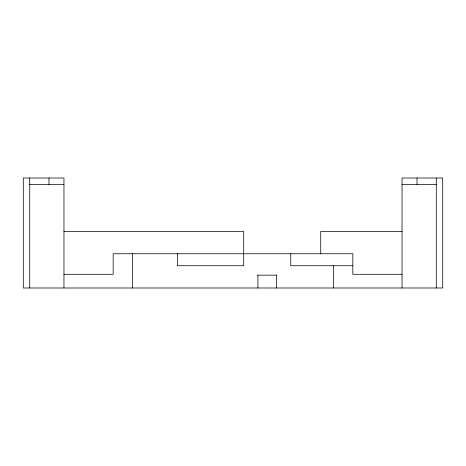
<?xml version="1.0" encoding="UTF-8"?>
<svg xmlns="http://www.w3.org/2000/svg" width="466" height="466" viewBox="0 0 466 466"><rect width="100%" height="100%" fill="white"/><g stroke="black" fill="none" stroke-linecap="round" stroke-linejoin="round"><path stroke-width="0.7" d="M29.719 184.425L63.959 184.425M402.042 184.425L436.281 184.425M63.959 231.503L243.701 231.503L243.701 265.736L177.365 265.736L177.365 253.754M402.042 231.503L320.73 231.503L320.73 253.754M352.826 265.736L290.772 265.736L290.772 253.754M63.959 274.299L113.174 274.299L113.174 253.754L352.826 253.754L352.826 274.299L402.042 274.299M257.599 275.156L276.874 275.156M436.281 178.006L436.281 287.994M417.023 178.006L417.023 184.425M402.042 287.994L402.042 178.006L442.7 178.006L442.7 287.994L23.3 287.994L23.3 178.006L63.959 178.006L63.959 287.994M333.569 265.736L333.569 287.994M276.559 275.156L276.559 287.994M257.914 275.156L257.914 287.994M132.431 253.754L132.431 287.994M48.977 178.006L48.977 184.425M29.719 178.006L29.719 287.994"/></g></svg>
